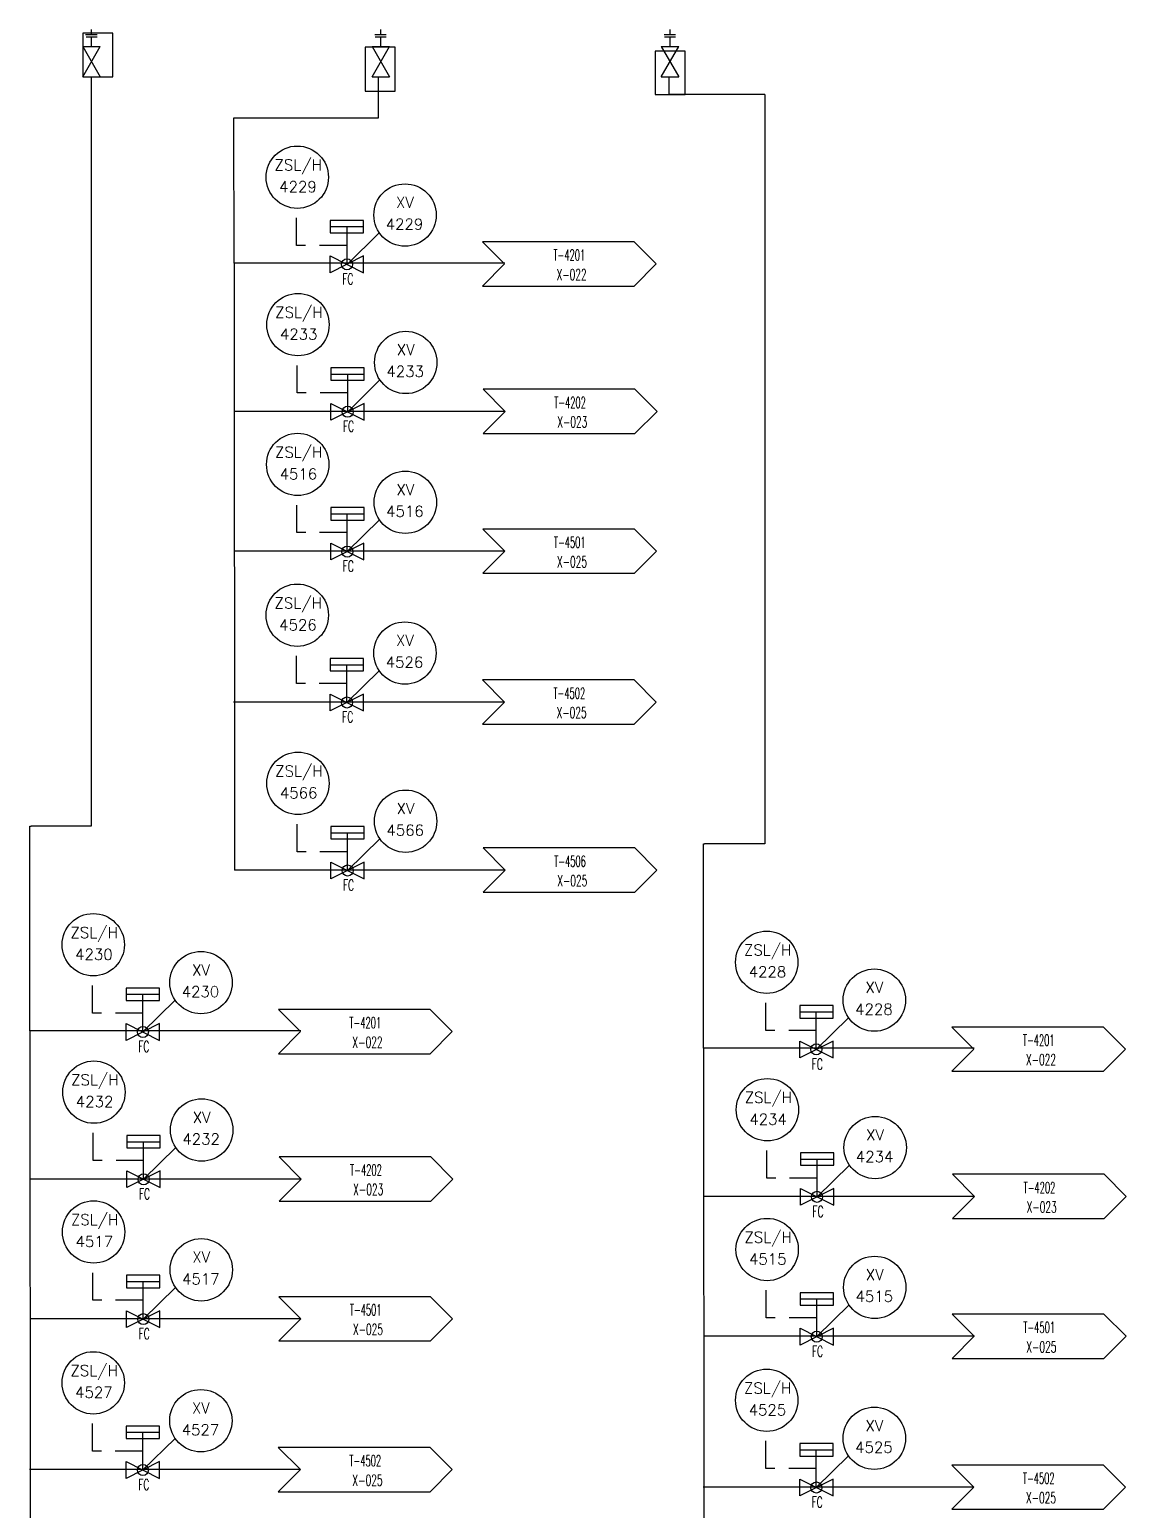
# Model space of a CAD drawing. Header units: millimetres. Extents: x -141 to 426, y 1 to 299.
# Drawn here: x 61.6 to 141, y 106.6 to 213.8 of the extents above; entities that cross this region are included whole.
import ezdxf
from ezdxf.enums import TextEntityAlignment as Align

# ---------------------------------------------------------------- set-up
doc = ezdxf.new("R2010")
doc.units = ezdxf.units.MM
doc.linetypes.add('TRAZOS', pattern=[0.75, 0.5, -0.25])
for name, color, linetype in [('CAJETIN', 1, 'Continuous'), ('INSTRUMENTOS', 1, 'Continuous'), ('TEX', 7, 'Continuous'), ('VALVULAS Y ACCESORIOS', 1, 'Continuous')]:
    doc.layers.add(name, color=color, linetype=linetype)
doc.styles.add('PY', font='ROMANS.shx')
doc.styles.add('PY1', font='ROMANS.shx', dxfattribs={"width": 0.8})
doc.styles.add('PY3', font='ROMANS.shx', dxfattribs={"width": 0.6})
doc.linetypes.add('SEÑAL_MECANICA2', pattern='A,4.411183,["o",PY,S=4.130212,R=360,X=0,Y=-1.374288],0.588817,-0.374158,["",PY,S=2,R=360,X=0,Y=-0.688262],-2.183682', length=7.55784)

# ---------------------------------------------------------------- blocks, each defined once
blk = doc.blocks.new('BANDERA DE FLUJO')
at = {"layer": 'TEX', "color": 1, "ltscale": 0.1, "flags": 128}
blk.add_lwpolyline([(-4, 4), (-31.46, 4), (-27.46, 0), (-31.46, -4), (-4, -4), (0, 0)], close=True, dxfattribs=at)
at = {"layer": 'TEX', "style": 'PY1', "width": 0.8}
for tag, p in [('ETIQUETA-LINEA-1', (-15.73, 0.61)), ('ETIQUETA-LINEA-2', (-15.73, -2.91))]:
    blk.add_attdef(tag, text='', height=2, dxfattribs=at).set_placement(p, align=Align.CENTER)
blk = doc.blocks.new('VALV GLOB-V')
at = {"layer": 'INSTRUMENTOS', "color": 1, "flags": 128}
blk.add_lwpolyline([(5.7, -1.43), (5.7, 1.43), (0, -1.43), (0, 1.43)], close=True, dxfattribs=at)
at = {"layer": 'INSTRUMENTOS', "color": 1}
blk.add_circle((2.85, 0), 0.95, dxfattribs=at)
at = {"layer": 'INSTRUMENTOS', "color": 7, "linetype": 'SEÑAL_MECANICA2', "style": 'PY'}
blk.add_attdef('REF.', text='', height=2, dxfattribs=at).set_placement((3, -3.37), align=Align.MIDDLE)
blk = doc.blocks.new('SEÑAL CIR')
at = {"color": 1}
blk.add_circle((0, 5.7), 5.7, dxfattribs=at)
at = {"layer": 'INSTRUMENTOS', "linetype": 'Continuous', "style": 'PY', "flags": 4}
for p in [(0.18, 6.94), (0.13, 2.95)]:
    blk.add_attdef('---', text='', height=2, dxfattribs=at).set_placement(p, align=Align.CENTER)

msp = doc.modelspace()

# ---------------------------------------------------------------- linework, layer by layer
at = {"color": 1}
for p, q in [((66.45, 213.39), (65.61, 213.39)), ((66.03, 213.77), (66.03, 213.39)), ((87.38, 213.39), (86.55, 213.39)), ((86.97, 213.77), (86.97, 213.39)), ((108.32, 213.39), (107.49, 213.39)), ((107.9, 213.77), (107.9, 213.39)), ((65.41, 210.34), (66.68, 212.55)), ((65.41, 212.55), (66.68, 210.34)), ((65.41, 212.55), (66.68, 212.55)), ((66.05, 212.55), (66.05, 213.24)), ((86.35, 210.34), (87.62, 212.55)), ((86.35, 212.55), (87.62, 210.34)), ((86.35, 212.55), (87.62, 212.55)), ((86.98, 212.55), (86.98, 213.24)), ((107.29, 210.34), (108.56, 212.55)), ((107.29, 212.55), (108.56, 210.34)), ((107.29, 212.55), (108.56, 212.55)), ((107.92, 212.55), (107.92, 213.24)), ((65.41, 210.34), (66.68, 210.34)), ((66.03, 210.32), (66.03, 156.12)), ((86.35, 210.34), (87.62, 210.34)), ((86.81, 207.39), (86.81, 210.34)), ((107.29, 210.34), (108.56, 210.34)), ((107.86, 209.06), (107.86, 210.34)), ((114.78, 209.06), (107.86, 209.06)), ((114.78, 209.06), (114.78, 154.85)), ((76.36, 196.86), (76.35, 207.39)), ((76.35, 207.39), (86.81, 207.39)), ((84.54, 196.78), (86.87, 199.07)), ((76.36, 196.86), (76.39, 152.94)), ((84.59, 186.11), (86.92, 188.41)), ((84.56, 175.99), (86.9, 178.29)), ((84.53, 165.07), (86.87, 167.37)), ((61.59, 141.3), (61.59, 156.12)), ((61.59, 156.12), (61.67, 156.12)), ((66.03, 156.12), (61.67, 156.12)), ((84.58, 152.91), (86.92, 155.21)), ((110.34, 140.04), (110.34, 154.85)), ((110.34, 154.85), (110.42, 154.85)), ((114.78, 154.85), (110.41, 154.85)), ((69.77, 141.22), (72.1, 143.52)), ((118.51, 139.96), (120.85, 142.25)), ((61.59, 141.3), (61.62, 97.38)), ((110.34, 140.04), (110.37, 96.12)), ((69.82, 130.56), (72.15, 132.85)), ((118.57, 129.29), (120.9, 131.59)), ((69.79, 120.44), (72.13, 122.73)), ((118.54, 119.17), (120.88, 121.47)), ((69.76, 109.52), (72.1, 111.81)), ((118.51, 108.25), (120.85, 110.55))]:
    msp.add_line(p, q, dxfattribs=at)
at = {"color": 2}
for points in [[(67.59, 213.51), (65.41, 213.51), (65.41, 210.34), (67.59, 210.34)], [(88.03, 212.49), (85.85, 212.49), (85.85, 209.32), (88.03, 209.32)], [(109.02, 212.22), (106.84, 212.22), (106.84, 209.06), (109.02, 209.06)]]:
    msp.add_lwpolyline(points, close=True, dxfattribs=at)
at = {"color": 1}
for points in [[(95.96, 196.86), (76.36, 196.86)], [(95.99, 186.14), (76.39, 186.14)], [(95.97, 176.02), (76.36, 176.02)], [(95.94, 165.1), (76.33, 165.1)], [(95.99, 152.94), (76.39, 152.94)], [(81.2, 141.3), (61.59, 141.3)], [(129.94, 140.04), (110.34, 140.04)], [(81.22, 130.58), (61.62, 130.58)], [(129.97, 129.32), (110.37, 129.32)], [(81.2, 120.46), (61.6, 120.46)], [(129.95, 119.2), (110.34, 119.2)], [(81.17, 109.55), (61.56, 109.55)], [(129.92, 108.28), (110.31, 108.28)]]:
    msp.add_lwpolyline(points, dxfattribs=at)
at = {"layer": 'CAJETIN', "color": 1, "linetype": 'TRAZOS', "ltscale": 4}
for p, q in [((80.89, 198.14), (80.89, 200.83)), ((84.54, 198.14), (80.89, 198.14)), ((80.94, 187.47), (80.94, 190.16)), ((84.59, 187.47), (80.94, 187.47)), ((80.91, 177.36), (80.91, 180.04)), ((84.56, 177.36), (80.91, 177.36)), ((80.88, 166.44), (80.88, 169.13)), ((84.53, 166.44), (80.88, 166.44)), ((80.93, 154.27), (80.93, 156.96)), ((84.58, 154.27), (80.93, 154.27)), ((66.12, 142.59), (66.12, 145.28)), ((114.86, 141.32), (114.86, 144.01)), ((69.77, 142.59), (66.12, 142.59)), ((118.51, 141.32), (114.86, 141.32)), ((66.17, 131.92), (66.17, 134.61)), ((114.92, 130.65), (114.92, 133.34)), ((69.82, 131.92), (66.17, 131.92)), ((118.57, 130.65), (114.92, 130.65)), ((66.14, 121.8), (66.14, 124.49)), ((114.89, 120.53), (114.89, 123.22)), ((69.79, 121.8), (66.14, 121.8)), ((118.54, 120.53), (114.89, 120.53)), ((66.11, 110.88), (66.11, 113.57)), ((114.86, 109.62), (114.86, 112.31)), ((69.76, 110.88), (66.11, 110.88)), ((118.51, 109.62), (114.86, 109.62))]:
    msp.add_line(p, q, dxfattribs=at)
at = {"layer": 'VALVULAS Y ACCESORIOS', "ltscale": 0.1}
for p, q in [((65.65, 213.24), (66.45, 213.24)), ((86.58, 213.24), (87.38, 213.24)), ((107.52, 213.24), (108.32, 213.24))]:
    msp.add_line(p, q, dxfattribs=at)
at = {"layer": 'VALVULAS Y ACCESORIOS'}
for p, q in [((83.33, 199.51), (85.74, 199.51)), ((84.54, 196.78), (84.54, 199.51)), ((83.38, 188.84), (85.79, 188.84)), ((84.59, 186.11), (84.59, 188.84)), ((83.36, 178.72), (85.77, 178.72)), ((84.56, 175.99), (84.56, 178.72)), ((83.33, 167.8), (85.74, 167.8)), ((84.53, 165.07), (84.53, 167.8)), ((83.38, 155.64), (85.79, 155.64)), ((84.58, 152.91), (84.58, 155.64)), ((68.56, 143.95), (70.97, 143.95)), ((69.77, 141.22), (69.77, 143.95)), ((117.31, 142.68), (119.72, 142.68)), ((118.51, 139.96), (118.51, 142.68)), ((68.61, 133.28), (71.02, 133.28)), ((69.82, 130.56), (69.82, 133.28)), ((117.36, 132.02), (119.77, 132.02)), ((118.57, 129.29), (118.57, 132.02)), ((68.59, 123.16), (71, 123.16)), ((69.79, 120.44), (69.79, 123.16)), ((117.34, 121.9), (119.75, 121.9)), ((118.54, 119.17), (118.54, 121.9)), ((68.56, 112.25), (70.97, 112.25)), ((69.76, 109.52), (69.76, 112.25)), ((117.31, 110.98), (119.72, 110.98)), ((118.51, 108.25), (118.51, 110.98))]:
    msp.add_line(p, q, dxfattribs=at)
at = {"layer": 'VALVULAS Y ACCESORIOS', "flags": 128}
for points in [[(83.33, 199.96), (83.33, 199.05), (85.74, 199.05), (85.74, 199.96)], [(83.38, 189.29), (83.38, 188.39), (85.79, 188.39), (85.79, 189.29)], [(83.36, 179.17), (83.36, 178.27), (85.77, 178.27), (85.77, 179.17)], [(83.33, 168.25), (83.33, 167.35), (85.74, 167.35), (85.74, 168.25)], [(83.38, 156.09), (83.38, 155.19), (85.79, 155.19), (85.79, 156.09)], [(68.56, 144.4), (68.56, 143.5), (70.97, 143.5), (70.97, 144.4)], [(117.31, 143.14), (117.31, 142.23), (119.72, 142.23), (119.72, 143.14)], [(68.61, 133.74), (68.61, 132.83), (71.02, 132.83), (71.02, 133.74)], [(117.36, 132.47), (117.36, 131.57), (119.77, 131.57), (119.77, 132.47)], [(68.59, 123.62), (68.59, 122.71), (71, 122.71), (71, 123.62)], [(117.34, 122.35), (117.34, 121.45), (119.75, 121.45), (119.75, 122.35)], [(68.56, 112.7), (68.56, 111.8), (70.97, 111.8), (70.97, 112.7)], [(117.31, 111.43), (117.31, 110.53), (119.72, 110.53), (119.72, 111.43)]]:
    msp.add_lwpolyline(points, close=True, dxfattribs=at)

# ---------------------------------------------------------------- block references
at = {"linetype": 'Continuous'}
ref = msp.add_blockref('SEÑAL CIR', (80.94, 200.83), dxfattribs=dict(at, xscale=0.3959270923490436, yscale=0.3959270923490436, zscale=0.3959270923490436))
ref.add_attrib('---', 'ZSL/H', dxfattribs={"layer": 'INSTRUMENTOS', "color": 7, "linetype": 'Continuous', "height": 0.792, "style": 'PY'}).set_placement((81.01, 203.58), align=Align.CENTER)
ref.add_attrib('---', '4229', dxfattribs={"layer": 'INSTRUMENTOS', "color": 7, "linetype": 'Continuous', "height": 0.792, "style": 'PY'}).set_placement((80.99, 202), align=Align.CENTER)
ref = msp.add_blockref('SEÑAL CIR', (88.74, 198.09), dxfattribs=dict(at, xscale=0.3959270923490436, yscale=0.3959270923490436, zscale=0.3959270923490436))
ref.add_attrib('---', 'XV', dxfattribs={"layer": 'INSTRUMENTOS', "color": 7, "linetype": 'Continuous', "height": 0.792, "style": 'PY'}).set_placement((88.73, 200.87), align=Align.CENTER)
ref.add_attrib('---', '4229', dxfattribs={"layer": 'INSTRUMENTOS', "color": 7, "linetype": 'Continuous', "height": 0.792, "style": 'PY'}).set_placement((88.7, 199.29), align=Align.CENTER)
ref = msp.add_blockref('BANDERA DE FLUJO', (106.92, 196.81), dxfattribs=dict(xscale=0.4, yscale=0.4, zscale=0.4))
ref.add_attrib('ETIQUETA-LINEA-1', 'T-4201', dxfattribs={"layer": 'TEX', "height": 0.8, "style": 'PY1', "width": 0.55}).set_placement((100.63, 197.05), align=Align.CENTER)
ref.add_attrib('ETIQUETA-LINEA-2', ' X-022', dxfattribs={"layer": 'TEX', "height": 0.8, "style": 'PY1', "width": 0.6}).set_placement((100.63, 195.64), align=Align.CENTER)
ref = msp.add_blockref('VALV GLOB-V', (83.33, 196.78), dxfattribs=dict(at, xscale=0.4223672139243377, yscale=0.4223672139243377, zscale=0.4223672139243377))
ref.add_attrib('REF.', 'FC', dxfattribs={"layer": 'INSTRUMENTOS', "color": 7, "linetype": 'SEÑAL_MECANICA2', "height": 0.802, "style": 'PY3', "width": 0.6}).set_placement((84.6, 195.72), align=Align.MIDDLE)
ref = msp.add_blockref('SEÑAL CIR', (80.99, 190.16), dxfattribs=dict(at, xscale=0.3959270923490436, yscale=0.3959270923490436, zscale=0.3959270923490436))
ref.add_attrib('---', 'ZSL/H', dxfattribs={"layer": 'INSTRUMENTOS', "color": 7, "linetype": 'Continuous', "height": 0.792, "style": 'PY'}).set_placement((81.06, 192.91), align=Align.CENTER)
ref.add_attrib('---', '4233', dxfattribs={"layer": 'INSTRUMENTOS', "color": 7, "linetype": 'Continuous', "height": 0.792, "style": 'PY'}).set_placement((81.04, 191.33), align=Align.CENTER)
ref = msp.add_blockref('SEÑAL CIR', (88.79, 187.42), dxfattribs=dict(at, xscale=0.3959270923490436, yscale=0.3959270923490436, zscale=0.3959270923490436))
ref.add_attrib('---', 'XV', dxfattribs={"layer": 'INSTRUMENTOS', "color": 7, "linetype": 'Continuous', "height": 0.792, "style": 'PY'}).set_placement((88.79, 190.2), align=Align.CENTER)
ref.add_attrib('---', '4233', dxfattribs={"layer": 'INSTRUMENTOS', "color": 7, "linetype": 'Continuous', "height": 0.792, "style": 'PY'}).set_placement((88.75, 188.63), align=Align.CENTER)
ref = msp.add_blockref('BANDERA DE FLUJO', (106.98, 186.14), dxfattribs=dict(xscale=0.4, yscale=0.4, zscale=0.4))
ref.add_attrib('ETIQUETA-LINEA-1', 'T-4202', dxfattribs={"layer": 'TEX', "height": 0.8, "style": 'PY1', "width": 0.55}).set_placement((100.68, 186.38), align=Align.CENTER)
ref.add_attrib('ETIQUETA-LINEA-2', ' X-023', dxfattribs={"layer": 'TEX', "height": 0.8, "style": 'PY1', "width": 0.6}).set_placement((100.68, 184.97), align=Align.CENTER)
ref = msp.add_blockref('VALV GLOB-V', (83.38, 186.11), dxfattribs=dict(at, xscale=0.4223672139243377, yscale=0.4223672139243377, zscale=0.4223672139243377))
ref.add_attrib('REF.', 'FC', dxfattribs={"layer": 'INSTRUMENTOS', "color": 7, "linetype": 'SEÑAL_MECANICA2', "height": 0.802, "style": 'PY3', "width": 0.6}).set_placement((84.65, 185.06), align=Align.MIDDLE)
ref = msp.add_blockref('SEÑAL CIR', (80.97, 180.04), dxfattribs=dict(at, xscale=0.3959270923490436, yscale=0.3959270923490436, zscale=0.3959270923490436))
ref.add_attrib('---', 'ZSL/H', dxfattribs={"layer": 'INSTRUMENTOS', "color": 7, "linetype": 'Continuous', "height": 0.792, "style": 'PY'}).set_placement((81.04, 182.79), align=Align.CENTER)
ref.add_attrib('---', '4516', dxfattribs={"layer": 'INSTRUMENTOS', "color": 7, "linetype": 'Continuous', "height": 0.792, "style": 'PY'}).set_placement((81.02, 181.21), align=Align.CENTER)
ref = msp.add_blockref('SEÑAL CIR', (88.76, 177.3), dxfattribs=dict(at, xscale=0.3959270923490436, yscale=0.3959270923490436, zscale=0.3959270923490436))
ref.add_attrib('---', 'XV', dxfattribs={"layer": 'INSTRUMENTOS', "color": 7, "linetype": 'Continuous', "height": 0.792, "style": 'PY'}).set_placement((88.76, 180.08), align=Align.CENTER)
ref.add_attrib('---', '4516', dxfattribs={"layer": 'INSTRUMENTOS', "color": 7, "linetype": 'Continuous', "height": 0.792, "style": 'PY'}).set_placement((88.73, 178.51), align=Align.CENTER)
ref = msp.add_blockref('BANDERA DE FLUJO', (106.95, 176.02), dxfattribs=dict(xscale=0.4, yscale=0.4, zscale=0.4))
ref.add_attrib('ETIQUETA-LINEA-1', 'T-4501', dxfattribs={"layer": 'TEX', "height": 0.8, "style": 'PY1', "width": 0.55}).set_placement((100.66, 176.26), align=Align.CENTER)
ref.add_attrib('ETIQUETA-LINEA-2', ' X-025', dxfattribs={"layer": 'TEX', "height": 0.8, "style": 'PY1', "width": 0.6}).set_placement((100.66, 174.85), align=Align.CENTER)
ref = msp.add_blockref('VALV GLOB-V', (83.36, 175.99), dxfattribs=dict(at, xscale=0.4223672139243377, yscale=0.4223672139243377, zscale=0.4223672139243377))
ref.add_attrib('REF.', 'FC', dxfattribs={"layer": 'INSTRUMENTOS', "color": 7, "linetype": 'SEÑAL_MECANICA2', "height": 0.802, "style": 'PY3', "width": 0.6}).set_placement((84.63, 174.94), align=Align.MIDDLE)
ref = msp.add_blockref('SEÑAL CIR', (80.94, 169.13), dxfattribs=dict(at, xscale=0.3959270923490436, yscale=0.3959270923490436, zscale=0.3959270923490436))
ref.add_attrib('---', 'ZSL/H', dxfattribs={"layer": 'INSTRUMENTOS', "color": 7, "linetype": 'Continuous', "height": 0.792, "style": 'PY'}).set_placement((81.01, 171.87), align=Align.CENTER)
ref.add_attrib('---', '4526', dxfattribs={"layer": 'INSTRUMENTOS', "color": 7, "linetype": 'Continuous', "height": 0.792, "style": 'PY'}).set_placement((80.99, 170.29), align=Align.CENTER)
ref = msp.add_blockref('SEÑAL CIR', (88.73, 166.39), dxfattribs=dict(at, xscale=0.3959270923490436, yscale=0.3959270923490436, zscale=0.3959270923490436))
ref.add_attrib('---', 'XV', dxfattribs={"layer": 'INSTRUMENTOS', "color": 7, "linetype": 'Continuous', "height": 0.792, "style": 'PY'}).set_placement((88.73, 169.17), align=Align.CENTER)
ref.add_attrib('---', '4526', dxfattribs={"layer": 'INSTRUMENTOS', "color": 7, "linetype": 'Continuous', "height": 0.792, "style": 'PY'}).set_placement((88.7, 167.59), align=Align.CENTER)
ref = msp.add_blockref('BANDERA DE FLUJO', (106.92, 165.1), dxfattribs=dict(xscale=0.4, yscale=0.4, zscale=0.4))
ref.add_attrib('ETIQUETA-LINEA-1', 'T-4502', dxfattribs={"layer": 'TEX', "height": 0.8, "style": 'PY1', "width": 0.55}).set_placement((100.63, 165.34), align=Align.CENTER)
ref.add_attrib('ETIQUETA-LINEA-2', ' X-025', dxfattribs={"layer": 'TEX', "height": 0.8, "style": 'PY1', "width": 0.6}).set_placement((100.63, 163.94), align=Align.CENTER)
ref = msp.add_blockref('VALV GLOB-V', (83.33, 165.07), dxfattribs=dict(at, xscale=0.4223672139243377, yscale=0.4223672139243377, zscale=0.4223672139243377))
ref.add_attrib('REF.', 'FC', dxfattribs={"layer": 'INSTRUMENTOS', "color": 7, "linetype": 'SEÑAL_MECANICA2', "height": 0.802, "style": 'PY3', "width": 0.6}).set_placement((84.59, 164.02), align=Align.MIDDLE)
ref = msp.add_blockref('SEÑAL CIR', (80.99, 156.96), dxfattribs=dict(at, xscale=0.3959270923490436, yscale=0.3959270923490436, zscale=0.3959270923490436))
ref.add_attrib('---', 'ZSL/H', dxfattribs={"layer": 'INSTRUMENTOS', "color": 7, "linetype": 'Continuous', "height": 0.792, "style": 'PY'}).set_placement((81.06, 159.71), align=Align.CENTER)
ref.add_attrib('---', '4566', dxfattribs={"layer": 'INSTRUMENTOS', "color": 7, "linetype": 'Continuous', "height": 0.792, "style": 'PY'}).set_placement((81.04, 158.13), align=Align.CENTER)
ref = msp.add_blockref('SEÑAL CIR', (88.78, 154.22), dxfattribs=dict(at, xscale=0.3959270923490436, yscale=0.3959270923490436, zscale=0.3959270923490436))
ref.add_attrib('---', 'XV', dxfattribs={"layer": 'INSTRUMENTOS', "color": 7, "linetype": 'Continuous', "height": 0.792, "style": 'PY'}).set_placement((88.78, 157), align=Align.CENTER)
ref.add_attrib('---', '4566', dxfattribs={"layer": 'INSTRUMENTOS', "color": 7, "linetype": 'Continuous', "height": 0.792, "style": 'PY'}).set_placement((88.75, 155.43), align=Align.CENTER)
ref = msp.add_blockref('BANDERA DE FLUJO', (106.97, 152.94), dxfattribs=dict(xscale=0.4, yscale=0.4, zscale=0.4))
ref.add_attrib('ETIQUETA-LINEA-1', 'T-4506', dxfattribs={"layer": 'TEX', "height": 0.8, "style": 'PY1', "width": 0.55}).set_placement((100.68, 153.18), align=Align.CENTER)
ref.add_attrib('ETIQUETA-LINEA-2', ' X-025', dxfattribs={"layer": 'TEX', "height": 0.8, "style": 'PY1', "width": 0.6}).set_placement((100.68, 151.77), align=Align.CENTER)
ref = msp.add_blockref('VALV GLOB-V', (83.38, 152.91), dxfattribs=dict(at, xscale=0.4223672139243377, yscale=0.4223672139243377, zscale=0.4223672139243377))
ref.add_attrib('REF.', 'FC', dxfattribs={"layer": 'INSTRUMENTOS', "color": 7, "linetype": 'SEÑAL_MECANICA2', "height": 0.802, "style": 'PY3', "width": 0.6}).set_placement((84.65, 151.85), align=Align.MIDDLE)
ref = msp.add_blockref('SEÑAL CIR', (66.17, 145.28), dxfattribs=dict(at, xscale=0.3959270923490436, yscale=0.3959270923490436, zscale=0.3959270923490436))
ref.add_attrib('---', 'ZSL/H', dxfattribs={"layer": 'INSTRUMENTOS', "color": 7, "linetype": 'Continuous', "height": 0.792, "style": 'PY'}).set_placement((66.24, 148.02), align=Align.CENTER)
ref.add_attrib('---', '4230', dxfattribs={"layer": 'INSTRUMENTOS', "color": 7, "linetype": 'Continuous', "height": 0.792, "style": 'PY'}).set_placement((66.22, 146.44), align=Align.CENTER)
ref = msp.add_blockref('SEÑAL CIR', (114.92, 144.01), dxfattribs=dict(at, xscale=0.3959270923490436, yscale=0.3959270923490436, zscale=0.3959270923490436))
ref.add_attrib('---', 'ZSL/H', dxfattribs={"layer": 'INSTRUMENTOS', "color": 7, "linetype": 'Continuous', "height": 0.792, "style": 'PY'}).set_placement((114.99, 146.76), align=Align.CENTER)
ref.add_attrib('---', '4228', dxfattribs={"layer": 'INSTRUMENTOS', "color": 7, "linetype": 'Continuous', "height": 0.792, "style": 'PY'}).set_placement((114.97, 145.18), align=Align.CENTER)
ref = msp.add_blockref('SEÑAL CIR', (73.97, 142.54), dxfattribs=dict(at, xscale=0.3959270923490436, yscale=0.3959270923490436, zscale=0.3959270923490436))
ref.add_attrib('---', 'XV', dxfattribs={"layer": 'INSTRUMENTOS', "color": 7, "linetype": 'Continuous', "height": 0.792, "style": 'PY'}).set_placement((73.97, 145.31), align=Align.CENTER)
ref.add_attrib('---', '4230', dxfattribs={"layer": 'INSTRUMENTOS', "color": 7, "linetype": 'Continuous', "height": 0.792, "style": 'PY'}).set_placement((73.93, 143.74), align=Align.CENTER)
ref = msp.add_blockref('SEÑAL CIR', (122.71, 141.27), dxfattribs=dict(at, xscale=0.3959270923490436, yscale=0.3959270923490436, zscale=0.3959270923490436))
ref.add_attrib('---', 'XV', dxfattribs={"layer": 'INSTRUMENTOS', "color": 7, "linetype": 'Continuous', "height": 0.792, "style": 'PY'}).set_placement((122.71, 144.05), align=Align.CENTER)
ref.add_attrib('---', '4228', dxfattribs={"layer": 'INSTRUMENTOS', "color": 7, "linetype": 'Continuous', "height": 0.792, "style": 'PY'}).set_placement((122.68, 142.47), align=Align.CENTER)
ref = msp.add_blockref('BANDERA DE FLUJO', (92.16, 141.25), dxfattribs=dict(xscale=0.4, yscale=0.4, zscale=0.4))
ref.add_attrib('ETIQUETA-LINEA-1', 'T-4201', dxfattribs={"layer": 'TEX', "height": 0.8, "style": 'PY1', "width": 0.55}).set_placement((85.86, 141.49), align=Align.CENTER)
ref.add_attrib('ETIQUETA-LINEA-2', ' X-022', dxfattribs={"layer": 'TEX', "height": 0.8, "style": 'PY1', "width": 0.6}).set_placement((85.86, 140.08), align=Align.CENTER)
ref = msp.add_blockref('VALV GLOB-V', (68.56, 141.22), dxfattribs=dict(at, xscale=0.4223672139243377, yscale=0.4223672139243377, zscale=0.4223672139243377))
ref.add_attrib('REF.', 'FC', dxfattribs={"layer": 'INSTRUMENTOS', "color": 7, "linetype": 'SEÑAL_MECANICA2', "height": 0.802, "style": 'PY3', "width": 0.6}).set_placement((69.83, 140.17), align=Align.MIDDLE)
ref = msp.add_blockref('BANDERA DE FLUJO', (140.9, 139.98), dxfattribs=dict(xscale=0.4, yscale=0.4, zscale=0.4))
ref.add_attrib('ETIQUETA-LINEA-1', 'T-4201', dxfattribs={"layer": 'TEX', "height": 0.8, "style": 'PY1', "width": 0.55}).set_placement((134.61, 140.23), align=Align.CENTER)
ref.add_attrib('ETIQUETA-LINEA-2', ' X-022', dxfattribs={"layer": 'TEX', "height": 0.8, "style": 'PY1', "width": 0.6}).set_placement((134.61, 138.82), align=Align.CENTER)
ref = msp.add_blockref('VALV GLOB-V', (117.31, 139.96), dxfattribs=dict(at, xscale=0.4223672139243377, yscale=0.4223672139243377, zscale=0.4223672139243377))
ref.add_attrib('REF.', 'FC', dxfattribs={"layer": 'INSTRUMENTOS', "color": 7, "linetype": 'SEÑAL_MECANICA2', "height": 0.802, "style": 'PY3', "width": 0.6}).set_placement((118.58, 138.9), align=Align.MIDDLE)
ref = msp.add_blockref('SEÑAL CIR', (66.22, 134.61), dxfattribs=dict(at, xscale=0.3959270923490436, yscale=0.3959270923490436, zscale=0.3959270923490436))
ref.add_attrib('---', 'ZSL/H', dxfattribs={"layer": 'INSTRUMENTOS', "color": 7, "linetype": 'Continuous', "height": 0.792, "style": 'PY'}).set_placement((66.29, 137.36), align=Align.CENTER)
ref.add_attrib('---', '4232', dxfattribs={"layer": 'INSTRUMENTOS', "color": 7, "linetype": 'Continuous', "height": 0.792, "style": 'PY'}).set_placement((66.27, 135.78), align=Align.CENTER)
ref = msp.add_blockref('SEÑAL CIR', (114.97, 133.34), dxfattribs=dict(at, xscale=0.3959270923490436, yscale=0.3959270923490436, zscale=0.3959270923490436))
ref.add_attrib('---', 'ZSL/H', dxfattribs={"layer": 'INSTRUMENTOS', "color": 7, "linetype": 'Continuous', "height": 0.792, "style": 'PY'}).set_placement((115.04, 136.09), align=Align.CENTER)
ref.add_attrib('---', '4234', dxfattribs={"layer": 'INSTRUMENTOS', "color": 7, "linetype": 'Continuous', "height": 0.792, "style": 'PY'}).set_placement((115.02, 134.51), align=Align.CENTER)
ref = msp.add_blockref('SEÑAL CIR', (74.02, 131.87), dxfattribs=dict(at, xscale=0.3959270923490436, yscale=0.3959270923490436, zscale=0.3959270923490436))
ref.add_attrib('---', 'XV', dxfattribs={"layer": 'INSTRUMENTOS', "color": 7, "linetype": 'Continuous', "height": 0.792, "style": 'PY'}).set_placement((74.02, 134.65), align=Align.CENTER)
ref.add_attrib('---', '4232', dxfattribs={"layer": 'INSTRUMENTOS', "color": 7, "linetype": 'Continuous', "height": 0.792, "style": 'PY'}).set_placement((73.98, 133.07), align=Align.CENTER)
ref = msp.add_blockref('SEÑAL CIR', (122.77, 130.6), dxfattribs=dict(at, xscale=0.3959270923490436, yscale=0.3959270923490436, zscale=0.3959270923490436))
ref.add_attrib('---', 'XV', dxfattribs={"layer": 'INSTRUMENTOS', "color": 7, "linetype": 'Continuous', "height": 0.792, "style": 'PY'}).set_placement((122.76, 133.38), align=Align.CENTER)
ref.add_attrib('---', '4234', dxfattribs={"layer": 'INSTRUMENTOS', "color": 7, "linetype": 'Continuous', "height": 0.792, "style": 'PY'}).set_placement((122.73, 131.8), align=Align.CENTER)
ref = msp.add_blockref('BANDERA DE FLUJO', (92.21, 130.58), dxfattribs=dict(xscale=0.4, yscale=0.4, zscale=0.4))
ref.add_attrib('ETIQUETA-LINEA-1', 'T-4202', dxfattribs={"layer": 'TEX', "height": 0.8, "style": 'PY1', "width": 0.55}).set_placement((85.91, 130.83), align=Align.CENTER)
ref.add_attrib('ETIQUETA-LINEA-2', ' X-023', dxfattribs={"layer": 'TEX', "height": 0.8, "style": 'PY1', "width": 0.6}).set_placement((85.91, 129.42), align=Align.CENTER)
ref = msp.add_blockref('VALV GLOB-V', (68.61, 130.56), dxfattribs=dict(at, xscale=0.4223672139243377, yscale=0.4223672139243377, zscale=0.4223672139243377))
ref.add_attrib('REF.', 'FC', dxfattribs={"layer": 'INSTRUMENTOS', "color": 7, "linetype": 'SEÑAL_MECANICA2', "height": 0.802, "style": 'PY3', "width": 0.6}).set_placement((69.88, 129.5), align=Align.MIDDLE)
ref = msp.add_blockref('BANDERA DE FLUJO', (140.95, 129.32), dxfattribs=dict(xscale=0.4, yscale=0.4, zscale=0.4))
ref.add_attrib('ETIQUETA-LINEA-1', 'T-4202', dxfattribs={"layer": 'TEX', "height": 0.8, "style": 'PY1', "width": 0.55}).set_placement((134.66, 129.56), align=Align.CENTER)
ref.add_attrib('ETIQUETA-LINEA-2', ' X-023', dxfattribs={"layer": 'TEX', "height": 0.8, "style": 'PY1', "width": 0.6}).set_placement((134.66, 128.15), align=Align.CENTER)
ref = msp.add_blockref('VALV GLOB-V', (117.36, 129.29), dxfattribs=dict(at, xscale=0.4223672139243377, yscale=0.4223672139243377, zscale=0.4223672139243377))
ref.add_attrib('REF.', 'FC', dxfattribs={"layer": 'INSTRUMENTOS', "color": 7, "linetype": 'SEÑAL_MECANICA2', "height": 0.802, "style": 'PY3', "width": 0.6}).set_placement((118.63, 128.23), align=Align.MIDDLE)
ref = msp.add_blockref('SEÑAL CIR', (66.2, 124.49), dxfattribs=dict(at, xscale=0.3959270923490436, yscale=0.3959270923490436, zscale=0.3959270923490436))
ref.add_attrib('---', 'ZSL/H', dxfattribs={"layer": 'INSTRUMENTOS', "color": 7, "linetype": 'Continuous', "height": 0.792, "style": 'PY'}).set_placement((66.27, 127.24), align=Align.CENTER)
ref.add_attrib('---', '4517', dxfattribs={"layer": 'INSTRUMENTOS', "color": 7, "linetype": 'Continuous', "height": 0.792, "style": 'PY'}).set_placement((66.25, 125.66), align=Align.CENTER)
ref = msp.add_blockref('SEÑAL CIR', (114.95, 123.22), dxfattribs=dict(at, xscale=0.3959270923490436, yscale=0.3959270923490436, zscale=0.3959270923490436))
ref.add_attrib('---', 'ZSL/H', dxfattribs={"layer": 'INSTRUMENTOS', "color": 7, "linetype": 'Continuous', "height": 0.792, "style": 'PY'}).set_placement((115.02, 125.97), align=Align.CENTER)
ref.add_attrib('---', '4515', dxfattribs={"layer": 'INSTRUMENTOS', "color": 7, "linetype": 'Continuous', "height": 0.792, "style": 'PY'}).set_placement((115, 124.39), align=Align.CENTER)
ref = msp.add_blockref('SEÑAL CIR', (73.99, 121.75), dxfattribs=dict(at, xscale=0.3959270923490436, yscale=0.3959270923490436, zscale=0.3959270923490436))
ref.add_attrib('---', 'XV', dxfattribs={"layer": 'INSTRUMENTOS', "color": 7, "linetype": 'Continuous', "height": 0.792, "style": 'PY'}).set_placement((73.99, 124.53), align=Align.CENTER)
ref.add_attrib('---', '4517', dxfattribs={"layer": 'INSTRUMENTOS', "color": 7, "linetype": 'Continuous', "height": 0.792, "style": 'PY'}).set_placement((73.96, 122.95), align=Align.CENTER)
ref = msp.add_blockref('SEÑAL CIR', (122.74, 120.48), dxfattribs=dict(at, xscale=0.3959270923490436, yscale=0.3959270923490436, zscale=0.3959270923490436))
ref.add_attrib('---', 'XV', dxfattribs={"layer": 'INSTRUMENTOS', "color": 7, "linetype": 'Continuous', "height": 0.792, "style": 'PY'}).set_placement((122.74, 123.26), align=Align.CENTER)
ref.add_attrib('---', '4515', dxfattribs={"layer": 'INSTRUMENTOS', "color": 7, "linetype": 'Continuous', "height": 0.792, "style": 'PY'}).set_placement((122.71, 121.69), align=Align.CENTER)
ref = msp.add_blockref('BANDERA DE FLUJO', (92.18, 120.46), dxfattribs=dict(xscale=0.4, yscale=0.4, zscale=0.4))
ref.add_attrib('ETIQUETA-LINEA-1', 'T-4501', dxfattribs={"layer": 'TEX', "height": 0.8, "style": 'PY1', "width": 0.55}).set_placement((85.89, 120.71), align=Align.CENTER)
ref.add_attrib('ETIQUETA-LINEA-2', ' X-025', dxfattribs={"layer": 'TEX', "height": 0.8, "style": 'PY1', "width": 0.6}).set_placement((85.89, 119.3), align=Align.CENTER)
ref = msp.add_blockref('VALV GLOB-V', (68.59, 120.44), dxfattribs=dict(at, xscale=0.4223672139243377, yscale=0.4223672139243377, zscale=0.4223672139243377))
ref.add_attrib('REF.', 'FC', dxfattribs={"layer": 'INSTRUMENTOS', "color": 7, "linetype": 'SEÑAL_MECANICA2', "height": 0.802, "style": 'PY3', "width": 0.6}).set_placement((69.86, 119.38), align=Align.MIDDLE)
ref = msp.add_blockref('BANDERA DE FLUJO', (140.93, 119.2), dxfattribs=dict(xscale=0.4, yscale=0.4, zscale=0.4))
ref.add_attrib('ETIQUETA-LINEA-1', 'T-4501', dxfattribs={"layer": 'TEX', "height": 0.8, "style": 'PY1', "width": 0.55}).set_placement((134.64, 119.44), align=Align.CENTER)
ref.add_attrib('ETIQUETA-LINEA-2', ' X-025', dxfattribs={"layer": 'TEX', "height": 0.8, "style": 'PY1', "width": 0.6}).set_placement((134.64, 118.03), align=Align.CENTER)
ref = msp.add_blockref('VALV GLOB-V', (117.34, 119.17), dxfattribs=dict(at, xscale=0.4223672139243377, yscale=0.4223672139243377, zscale=0.4223672139243377))
ref.add_attrib('REF.', 'FC', dxfattribs={"layer": 'INSTRUMENTOS', "color": 7, "linetype": 'SEÑAL_MECANICA2', "height": 0.802, "style": 'PY3', "width": 0.6}).set_placement((118.6, 118.11), align=Align.MIDDLE)
ref = msp.add_blockref('SEÑAL CIR', (66.17, 113.57), dxfattribs=dict(at, xscale=0.3959270923490436, yscale=0.3959270923490436, zscale=0.3959270923490436))
ref.add_attrib('---', 'ZSL/H', dxfattribs={"layer": 'INSTRUMENTOS', "color": 7, "linetype": 'Continuous', "height": 0.792, "style": 'PY'}).set_placement((66.24, 116.32), align=Align.CENTER)
ref.add_attrib('---', '4527', dxfattribs={"layer": 'INSTRUMENTOS', "color": 7, "linetype": 'Continuous', "height": 0.792, "style": 'PY'}).set_placement((66.22, 114.74), align=Align.CENTER)
ref = msp.add_blockref('SEÑAL CIR', (114.92, 112.31), dxfattribs=dict(at, xscale=0.3959270923490436, yscale=0.3959270923490436, zscale=0.3959270923490436))
ref.add_attrib('---', 'ZSL/H', dxfattribs={"layer": 'INSTRUMENTOS', "color": 7, "linetype": 'Continuous', "height": 0.792, "style": 'PY'}).set_placement((114.99, 115.05), align=Align.CENTER)
ref.add_attrib('---', '4525', dxfattribs={"layer": 'INSTRUMENTOS', "color": 7, "linetype": 'Continuous', "height": 0.792, "style": 'PY'}).set_placement((114.97, 113.47), align=Align.CENTER)
ref = msp.add_blockref('SEÑAL CIR', (73.96, 110.83), dxfattribs=dict(at, xscale=0.3959270923490436, yscale=0.3959270923490436, zscale=0.3959270923490436))
ref.add_attrib('---', 'XV', dxfattribs={"layer": 'INSTRUMENTOS', "color": 7, "linetype": 'Continuous', "height": 0.792, "style": 'PY'}).set_placement((73.96, 113.61), align=Align.CENTER)
ref.add_attrib('---', '4527', dxfattribs={"layer": 'INSTRUMENTOS', "color": 7, "linetype": 'Continuous', "height": 0.792, "style": 'PY'}).set_placement((73.93, 112.03), align=Align.CENTER)
ref = msp.add_blockref('SEÑAL CIR', (122.71, 109.56), dxfattribs=dict(at, xscale=0.3959270923490436, yscale=0.3959270923490436, zscale=0.3959270923490436))
ref.add_attrib('---', 'XV', dxfattribs={"layer": 'INSTRUMENTOS', "color": 7, "linetype": 'Continuous', "height": 0.792, "style": 'PY'}).set_placement((122.71, 112.34), align=Align.CENTER)
ref.add_attrib('---', '4525', dxfattribs={"layer": 'INSTRUMENTOS', "color": 7, "linetype": 'Continuous', "height": 0.792, "style": 'PY'}).set_placement((122.68, 110.77), align=Align.CENTER)
ref = msp.add_blockref('BANDERA DE FLUJO', (92.15, 109.55), dxfattribs=dict(xscale=0.4, yscale=0.4, zscale=0.4))
ref.add_attrib('ETIQUETA-LINEA-1', 'T-4502', dxfattribs={"layer": 'TEX', "height": 0.8, "style": 'PY1', "width": 0.55}).set_placement((85.86, 109.79), align=Align.CENTER)
ref.add_attrib('ETIQUETA-LINEA-2', ' X-025', dxfattribs={"layer": 'TEX', "height": 0.8, "style": 'PY1', "width": 0.6}).set_placement((85.86, 108.38), align=Align.CENTER)
ref = msp.add_blockref('VALV GLOB-V', (68.56, 109.52), dxfattribs=dict(at, xscale=0.4223672139243377, yscale=0.4223672139243377, zscale=0.4223672139243377))
ref.add_attrib('REF.', 'FC', dxfattribs={"layer": 'INSTRUMENTOS', "color": 7, "linetype": 'SEÑAL_MECANICA2', "height": 0.802, "style": 'PY3', "width": 0.6}).set_placement((69.83, 108.46), align=Align.MIDDLE)
ref = msp.add_blockref('BANDERA DE FLUJO', (140.9, 108.28), dxfattribs=dict(xscale=0.4, yscale=0.4, zscale=0.4))
ref.add_attrib('ETIQUETA-LINEA-1', 'T-4502', dxfattribs={"layer": 'TEX', "height": 0.8, "style": 'PY1', "width": 0.55}).set_placement((134.61, 108.52), align=Align.CENTER)
ref.add_attrib('ETIQUETA-LINEA-2', ' X-025', dxfattribs={"layer": 'TEX', "height": 0.8, "style": 'PY1', "width": 0.6}).set_placement((134.61, 107.11), align=Align.CENTER)
ref = msp.add_blockref('VALV GLOB-V', (117.31, 108.25), dxfattribs=dict(at, xscale=0.4223672139243377, yscale=0.4223672139243377, zscale=0.4223672139243377))
ref.add_attrib('REF.', 'FC', dxfattribs={"layer": 'INSTRUMENTOS', "color": 7, "linetype": 'SEÑAL_MECANICA2', "height": 0.802, "style": 'PY3', "width": 0.6}).set_placement((118.57, 107.2), align=Align.MIDDLE)

doc.saveas('drawing.dxf')
